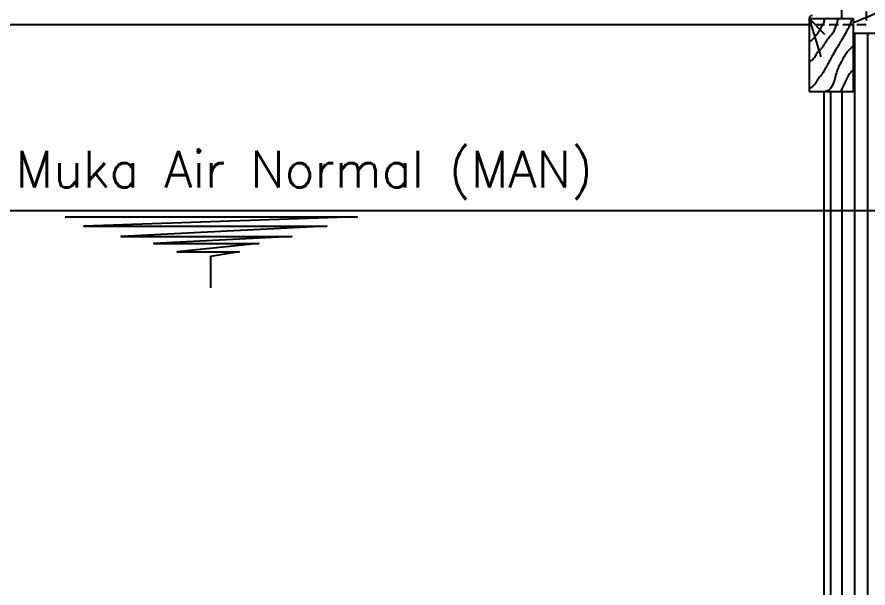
# Model space of a CAD drawing. Header units: metres. Extents: x -50 to 791, y -10 to 584.
# Drawn here: x 174.2 to 232.5, y 356.5 to 395.6 of the extents above; entities that cross this region are included whole.
import ezdxf
from ezdxf.enums import TextEntityAlignment as Align

# ---------------------------------------------------------------- set-up
doc = ezdxf.new("R2010")
doc.units = ezdxf.units.M
doc.linetypes.add('DASHED2', pattern=[9.525, 6.35, -3.175])
for name, color, linetype in [('ARSIRDOLKEN', 2, 'CONTINUOUS'), ('ARSIRKAYU', 2, 'CONTINUOUS'), ('KAYU', 3, 'CONTINUOUS'), ('MUKAAIR', 3, 'CONTINUOUS'), ('UKURAN', 2, 'CONTINUOUS')]:
    doc.layers.add(name, color=color, linetype=linetype)
doc.styles.get("Standard").update_dxf_attribs({"font": 'Simplex.shx'})

msp = doc.modelspace()

# ---------------------------------------------------------------- linework, layer by layer
at = {"layer": 'ARSIRDOLKEN'}
for points in [[(231.58634, 394.49866), (231.58634, 329.12739)], [(232.48486, 394.49866), (232.48486, 329.37514)], [(229.95185, 390.49866), (229.95185, 329.66057)], [(230.73018, 390.49866), (230.73018, 329.23223)]]:
    msp.add_lwpolyline(points, dxfattribs=at)
at = {"layer": 'ARSIRKAYU'}
for points in [[(234.28486, 397.19931, -0.00425294), (233.9812, 396.86146, -0.00706151), (233.79375, 396.66217, -0.00429533), (233.01783, 395.87389, -0.04329055), (232.93361, 395.80321, -0.0499791), (232.83655, 395.74869, -0.00623267), (232.01613, 395.40236, -0.00966168), (231.81965, 395.32668, -0.00573436), (231.48486, 395.20944)], [(229.51234, 395.49866, -0.03686314), (229.47991, 395.23835, -0.07467363), (229.43571, 395.11604, -0.00598408), (229.28988, 394.85395, -0.01108283), (229.20634, 394.71519, -0.00614223), (229.10615, 394.56104, -0.0049254), (228.97697, 394.37161, -0.04446619), (228.70877, 394.05138, -0.07931323), (228.51823, 393.9135, -0.02202567), (228.51198, 393.91067, -0.00519107), (228.48486, 393.90017)], [(230.44898, 395.49866, -0.01322461), (230.39401, 395.2515, -0.02367828), (230.3532, 395.11604, -0.01024592), (230.17605, 394.6461, -0.04474563), (230.12383, 394.5434, -0.04217686), (229.96847, 394.33654, 0.02762138), (229.72243, 394.02803, 0.01705667), (229.52783, 393.73351, -0.02258193), (229.37837, 393.51265, -0.06540024), (229.22886, 393.35868, 0.0515843), (229.03432, 393.16907, 0.07612534), (228.93328, 393.00173, -0.05569723), (228.80495, 392.76822, -0.0786996), (228.69924, 392.6594, -0.0473443), (228.48486, 392.52848)], [(231.40621, 395.49866, -0.01535591), (231.31607, 395.17065, -0.04333526), (231.27067, 395.05878, -0.0046021), (230.9674, 394.47811, -0.00945817), (230.81194, 394.19982, -0.00878955), (230.36819, 393.46941, 0.01560384), (230.12383, 393.05454, 0.00298309), (229.94391, 392.72136, -0.00241825), (229.72243, 392.31011, -0.00220926), (229.50862, 391.92175, -0.00668746), (229.43571, 391.79473, -0.03978408), (229.33329, 391.64941, 0.01787202), (229.09166, 391.33662, 0.01348866), (229.00331, 391.20609, -0.00832032), (228.86229, 390.99303, -0.06895933), (228.74161, 390.86061, -0.03915716), (228.48486, 390.67894)], [(231.48486, 393.62621, 0.02236231), (231.13536, 393.26158, 0.04409904), (230.98396, 393.05454, 0.01454675), (230.56167, 392.30684, 0.03357692), (230.41054, 391.96652, 0.0359405), (230.29618, 391.56723, -0.03566703), (230.18117, 391.16483, -0.02863354), (230.08433, 390.94015, -0.02609348), (229.9518, 390.70671, -0.11612666), (229.84821, 390.60606, -0.06239547), (229.60457, 390.49866)], [(231.48486, 391.96988, 0.02758953), (231.25116, 391.71299, 0.05475344), (231.15599, 391.56567), (230.92662, 391.10756, -0.00000097), (230.80498, 390.86462, -0.00000064), (230.62175, 390.49866)]]:
    msp.add_lwpolyline(points, format="xyb", dxfattribs=at)
for points in [[(228.48486, 395.49866), (229.5339, 394.41992)], [(228.48486, 395.49866), (229.2725, 392.87539)]]:
    msp.add_lwpolyline(points, dxfattribs=at)
msp.add_arc((228.68486, 395.49866), 0.2, 90, 180, dxfattribs=at)
at = {"layer": 'KAYU'}
for points in [[(230.68486, 401.69866), (230.68486, 395.49866)], [(228.48486, 395.49866), (231.48486, 395.49866)], [(228.48486, 395.49866), (228.48486, 390.49866)], [(231.48486, 395.49866), (231.48486, 390.49866)], [(228.48486, 395.05565), (142.58486, 395.05565)], [(231.48486, 394.49866), (233.48486, 394.49866)], [(228.48486, 390.49866), (231.48486, 390.49866)], [(229.48486, 390.49866), (229.48486, 330.1926)]]:
    msp.add_lwpolyline(points, dxfattribs=at)
at = {"layer": 'KAYU', "linetype": 'DASHED2', "ltscale": 0.1}
for points in [[(232.38486, 401.69866), (232.38486, 395.05565)], [(232.38486, 395.05565), (228.48486, 395.05565)]]:
    msp.add_lwpolyline(points, dxfattribs=at)
at = {"layer": 'MUKAAIR'}
for points in [[(68.61917, 382.34865), (306.35055, 382.34865)], [(177.51259, 381.91388), (197.52255, 381.91388), (178.79322, 381.27444), (195.44152, 381.27444), (181.3545, 380.55507), (193.04032, 380.55507), (183.59561, 380.07549), (190.7992, 380.07549), (185.19641, 379.51598), (189.43853, 379.51598), (187.48486, 379.19626), (187.48486, 377.03814)]]:
    msp.add_lwpolyline(points, dxfattribs=at)

# ---------------------------------------------------------------- texts
at = {"layer": 'UKURAN'}
msp.add_text('Elevasi Muka Air Normal (MAN)', height=2.5, dxfattribs=at).set_placement((187.41873, 383.92243), align=Align.CENTER)

doc.saveas('drawing.dxf')
